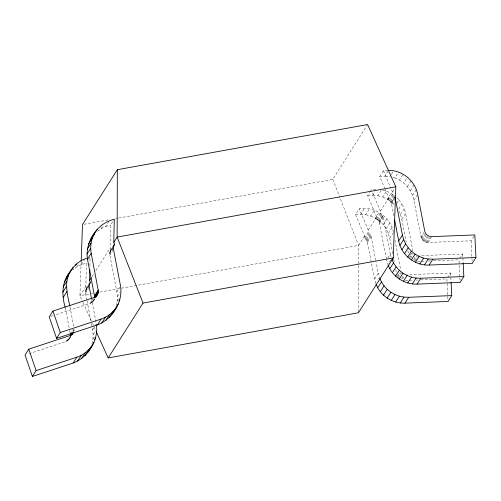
<?xml version="1.0" encoding="UTF-8"?>
<svg xmlns="http://www.w3.org/2000/svg" width="501" height="501" viewBox="0 0 501 501"><rect width="100%" height="100%" fill="white"/><g stroke="black" fill="none" stroke-linecap="round" stroke-linejoin="round"><path stroke-width="0.38" stroke-dasharray="2.5 1.88" d="M358.44 311.998L358.628 245.39L340.148 198.258M86.905 300.13C86.498 296.285 84.087 291.751 86.667 288.138L85.89 286.303L86.347 263.219L87.174 261.917M89.904 265.824L90.067 257.364L88.827 259.318M116.144 305.66L117.109 301.107L117.34 296.454L116.821 291.807L109.65 254.101L109.926 251.978L110.853 250.049L110.076 248.214L110.533 225.131L114.259 219.275M375.763 283.541L374.516 279.032L367.17 241.357L366.125 239.472L364.54 238L364.578 236.015L355.56 214.641L359.28 208.785C374.385 206.036 390.317 216.701 393.279 231.813M364.54 238L368.26 232.138L368.304 230.153L359.28 208.785M386.459 259.224L379.263 222.312L378.217 220.427L376.633 218.956L376.671 216.971L367.653 195.597L369.719 192.34M376.633 218.956L380.353 213.094L380.397 211.109L371.98 191.163M393.849 215.756L391.356 203.268L390.31 201.383L388.726 199.912L388.77 197.926L384.856 188.664M388.726 199.912L392.446 194.05L392.49 192.065L390.385 187.08M81.149 262.073L79.935 295.678L82.828 302.047M91.952 343.749C93.474 338.488 93.393 332.921 92.197 327.61M70.403 336.065C70.09 338.576 68.255 340.78 65.856 341.563L27.273 354.276M73.904 331.255L74.129 330.209L73.303 331.512M94.37 299.028L92.754 301.784L90.042 303.474L55.173 314.96M73.603 268.498L72.777 269.795L76.885 266.826L81.456 264.616L86.347 263.219M76.885 266.826L78.951 263.576M97.551 231.287L101.07 228.738L103.137 225.488M81.456 264.616L84.763 259.405M101.07 228.738L105.642 226.527L108.949 221.317M85.89 286.303L79.935 295.678L90.712 293.736M92.115 276.496L93.787 273.865M95.879 270.578L110.076 248.214M86.667 288.138L88.32 285.532M110.853 250.049L112.092 248.095M86.122 289.064L88.189 285.808M110.308 250.976L112.381 247.719M85.734 290.066L89.046 284.856M109.926 251.978L113.232 246.768M85.514 291.112L89.234 285.257M109.7 253.024L113.42 247.168M85.458 292.189L89.184 286.328M109.65 254.101L113.37 248.239M85.577 293.26L88.477 288.701M109.769 255.172L112.662 250.613M70.34 333.923L73.234 329.364M65.856 341.563L68.336 337.655M90.042 303.474L92.936 298.915M72.939 331.086L74.179 329.132M66.846 341.143L69.326 337.242M91.032 303.055L93.925 298.502M67.76 340.574L70.654 336.021M91.946 302.491L94.426 298.583M68.568 339.872L70.635 336.616M92.754 301.784L94.821 298.527M69.251 339.045L71.036 336.165M93.436 300.957L94.808 298.728M92.635 329.896L94.702 326.639M95.115 325.988L96.355 324.041L91.652 299.611M116.821 291.807L119.714 287.255M93.148 334.536L95.628 330.635M117.34 296.454L120.234 291.895M92.923 339.196L94.99 335.939M117.109 301.107L119.175 297.851M118.687 218.029L332.752 179.402L367.59 124.542M370.133 191.695L371.379 189.741L376.458 189.334M379.745 176.552L383.472 170.697L388.551 170.29L384.831 176.145L379.745 176.552L384.555 187.95M355.56 214.641L360.645 214.234L364.365 208.378M367.653 195.597L372.738 195.19L374.804 191.939M360.645 214.234L365.73 214.71L369.45 208.848M372.738 195.19L377.823 195.666L381.549 189.804L386.484 191.138L391.131 193.298L394.732 195.803M391.162 174.667L389.916 176.621L384.831 176.145M391.575 174.016L393.642 170.76M365.73 214.71L370.671 216.044L374.391 210.182M377.823 195.666L382.764 196.999L386.484 191.138M392.74 177.385L394.857 177.955L398.577 172.094M370.671 216.044L375.312 218.204L379.032 212.343M382.764 196.999L387.405 199.16L391.131 193.298M394.857 177.955L399.497 180.116L403.224 174.254M364.578 236.015L358.628 245.39L99.956 292.064M368.304 230.153L376.671 216.971M380.397 211.109L388.77 197.926M392.49 192.065L394.581 188.771M365.392 238.67L369.112 232.815L368.26 232.138M377.485 219.626L381.205 213.77L380.353 213.094M389.578 200.582L393.298 194.726L392.446 194.05M366.125 239.472L369.844 233.61L369.112 232.815M378.217 220.427L381.937 214.566L381.205 213.77M390.31 201.383L394.03 195.522L393.298 194.726M366.726 240.374L370.446 234.512L369.844 233.61M378.819 221.329L382.539 215.468L381.937 214.566M390.912 202.285L394.631 196.423L394.03 195.522M392.696 253.638C390.648 242.183 389.44 228.882 379.52 221.123L383.24 215.261M394.218 204.646L391.613 202.078L394.92 196.868M473.99 236.24L471.09 240.793L428.023 242.484C424.729 242.653 421.585 240.173 420.997 236.923L413.939 200.281C412.561 193.58 408.916 187.468 403.706 183.034L407.426 177.179M367.17 241.357L370.89 235.495L370.446 234.512M379.263 222.312L382.983 216.451L382.539 215.468M391.356 203.268L395.082 197.407M367.458 242.396L371.178 236.535L370.89 235.495M379.551 223.352L383.271 217.49L382.983 216.451M391.644 204.308L395.364 198.446M383.165 224.717L386.891 218.856M396.917 203.068L398.984 199.811L395.333 196.217M407.357 186.629L411.077 180.767M386.146 228.876L389.866 223.014M398.984 199.811L401.959 203.97L398.239 209.831L400.456 214.428L401.846 219.325L406.255 242.227M410.332 190.787L414.051 184.925M388.363 233.472L392.083 227.611M400.456 214.428L404.175 208.566L401.959 203.97M412.548 195.384L416.268 189.522M389.753 238.37L393.473 232.514M401.846 219.325L405.566 213.47L404.175 208.566M413.939 200.281L417.252 195.077M374.516 279.032L378.236 273.177L376.176 262.486M387.849 258.034L390.329 254.132L383.271 217.49M378.656 278.988L379.482 277.686L378.236 273.177M390.749 259.944L387.855 264.497L386.609 259.988M420.997 236.923L423.89 232.364M397.099 276.051L399.579 272.143M411.672 253.099L409.192 257.007L408.904 255.967M421.285 237.962L424.178 233.403M397.55 277.034L400.443 272.475M409.643 257.99L412.536 253.431M421.736 238.946L424.629 234.387M398.145 277.936L401.451 272.732M410.651 258.24L413.131 254.339M422.33 239.847L425.643 234.643M423.069 240.649L425.963 236.09M423.921 241.319L427.228 236.115M401.508 278.637L403.988 274.736M413.601 259.593L415.667 256.343M424.867 241.851L428.173 236.647M402.522 279.019L404.589 275.763M414.202 260.626L417.095 256.067M425.881 242.233L428.775 237.674M415.266 260.839L417.746 256.932M426.946 242.446L430.253 237.236M428.023 242.484L431.336 237.28M447.731 277.579L450.624 273.026L407.557 274.717M459.824 258.535L462.724 253.982L419.656 255.673M50.72 316.432L54.427 315.204M105.642 226.527L110.533 225.131M84.036 224.285L109.45 219.695M115.612 218.586L117.917 218.167M91.483 293.592L93.023 293.317M417.471 261.472L420.546 261.347M421.316 261.322L425.161 261.171M428.236 261.046L430.547 260.958M433.622 260.833L458.997 259.837L459.235 264.509M405.378 280.516L408.453 280.391M409.223 280.366L413.068 280.216M416.143 280.09L417.684 280.034M420.759 279.909L446.905 278.882L448 300.675M399.497 180.116L403.706 183.034M387.405 199.16L391.613 202.078M375.312 218.204L379.52 221.123M83.147 302.754L92.134 322.556M92.453 323.264L93.737 326.095M94.056 326.802L95.666 330.341M383.472 170.697L390.085 186.366M332.752 179.402L339.86 197.532M412.912 251.145L405.566 213.47M390.329 254.132L391.575 258.641M407.877 250.625L408.315 252.911M394.945 240.148L400.531 269.15M393.723 258.979L394.312 262.036M395.784 269.67L396.66 274.247M371.178 236.535L376.032 261.722M87.049 300.894L91.314 323.026M91.458 323.79L92.046 326.846M69.946 306.687L73.766 326.533M65.343 307.971L69.608 330.103M69.752 330.867L70.19 333.159M471.09 240.793L472.23 263.369M462.724 253.982L462.88 257.094M462.918 257.871L463.193 263.319M459.273 265.286L459.862 276.965M459.899 277.742L460.137 282.414M450.624 273.026L451.057 281.587"/><path stroke-width="0.75" d="M108.185 357.927L358.434 312.768L393.272 257.909L395.834 186.792L367.59 124.542L117.334 169.701L117.146 237.079L143.017 303.067L108.185 357.927L96.305 331.756M91.508 298.846L89.184 286.328L89.46 284.205L90.387 282.282L89.61 280.441L89.823 269.67M112.794 247.068L114.572 244.194L113.796 242.352L114.259 219.275C97.2 223.045 84.813 242.077 87.475 259.192L94.645 296.905L98.365 291.043L91.195 253.337C89.992 246.649 91.088 239.653 94.32 233.673M81.175 261.29L82.496 224.561L117.334 169.701M114.034 245.114L113.42 247.168L113.489 249.31L120.541 285.952C123.114 301.94 112.381 319.256 97.382 324.93L56.582 338.369L49.236 316.92L52.956 311.058L93.762 297.613C96.524 296.73 98.484 293.943 98.365 291.043M65.193 307.207C61.535 295.321 61.704 281.668 70.134 271.761C73.879 265.311 80.016 260.113 87.274 258.159M69.796 305.923C67.46 294.826 63.877 282.32 70.134 271.761M73.515 332.257L71.48 334.718L69.576 335.701L28.77 349.147L25.05 355.009L32.39 376.458L73.196 363.012C87.944 357.445 98.603 340.561 96.442 324.811M87.919 352.097L93.994 342.227M112.105 314.008L118.18 304.138M72.971 267.572L66.414 277.623M90.6 239.534L97.156 229.483M64.347 282.245L68.067 276.389M88.533 244.156L92.253 238.301M75.67 265.242L76.496 263.939M63.113 287.161L66.84 281.305M87.306 249.072L91.025 243.217M62.757 292.227L66.483 286.365M86.949 254.139L90.668 248.277M63.283 297.281L67.002 291.419M87.475 259.192L91.195 253.337M89.61 280.441L91.282 277.811M113.796 242.352L117.146 237.079L395.834 186.792M88.733 284.881L90.387 282.282M113.332 246.148L114.572 244.194M32.39 376.458L36.116 370.596L76.916 357.157C82.815 355.134 88.001 351.301 91.639 346.235M56.582 338.369L60.302 332.507L101.102 319.068C107.001 317.045 112.186 313.213 115.825 308.146M94.526 295.834L98.246 289.973M71.699 333.04L70.459 334.994L70.34 333.923M70.823 335.413L72.476 332.808M95.008 297.325L98.315 292.121M71.424 335.163L72.664 333.209M95.61 297.074L98.09 293.166M72.144 334.486L72.971 333.184M95.916 297.049L97.701 294.168M73.196 363.012L76.916 357.157M97.382 324.93L101.102 319.068M77.498 361.208L81.218 355.347M101.684 323.12L105.404 317.258M81.45 358.741L85.17 352.879M105.636 320.653L109.356 314.791M94.432 339.841L95.672 337.893M119.038 301.101L119.864 299.805M84.951 355.679L88.677 349.817M109.143 317.59L112.863 311.728M388.551 170.29C402.372 170.259 415.16 180.817 417.665 194.426L424.716 231.061C425.305 234.311 428.455 236.798 431.749 236.629L474.816 234.938L475.95 257.508L472.23 263.369L429.163 265.06C414.884 265.787 401.251 255.022 398.702 240.943L402.422 235.088L395.082 197.407M399.948 245.452L403.668 239.597L402.422 235.088M451.094 282.364L451.764 295.596L448.044 301.458L404.977 303.149C393.936 303.587 383.065 297.462 377.71 287.806L381.43 281.95L379.808 278.393M463.193 263.319L463.857 276.552L460.137 282.414L417.07 284.105C406.035 284.549 395.157 278.418 389.803 268.761L393.523 262.906L391.901 259.349M401.896 249.717L405.616 243.862L403.668 239.597M380.303 291.72L384.029 285.858L381.43 281.95M392.402 272.676L396.122 266.814L393.523 262.906M404.495 253.631L408.215 247.77L405.616 243.862M383.49 295.177L387.21 289.315L384.029 285.858M395.583 276.132L399.303 270.271L396.122 266.814M407.676 257.088L411.396 251.226L408.215 247.77M387.179 298.095L390.899 292.233L387.21 289.315M399.272 279.051L402.992 273.189L399.303 270.271M411.365 260.006L415.085 254.145L411.396 251.226M391.275 300.4L394.995 294.544L399.403 296.179L404.013 297.099L408.697 297.287L451.764 295.596M403.368 281.355L407.088 275.5L411.496 277.134L416.106 278.055L420.79 278.243L463.857 276.552M415.461 262.311L419.187 256.456L423.589 258.09L428.198 259.011L432.883 259.199L475.95 257.508M395.684 302.034L399.403 296.179M407.776 282.99L411.496 277.134M419.869 263.952L423.589 258.09M400.286 302.961L404.013 297.099M412.379 283.917L416.106 278.055M424.479 264.872L428.198 259.011M404.977 303.149L408.697 297.287M417.07 284.105L420.79 278.243M429.163 265.06L432.883 259.199M93.436 235.345L94.445 234.305M143.017 303.067L393.272 257.909M415.085 254.145L419.187 256.456M402.992 273.189L407.088 275.5M390.899 292.233L394.995 294.544M388.181 265.211L389.803 268.761M376.088 284.255L377.71 287.806M52.956 311.058L60.302 332.507M28.77 349.147L36.116 370.596M394.588 219.576L398.702 240.943"/></g></svg>
